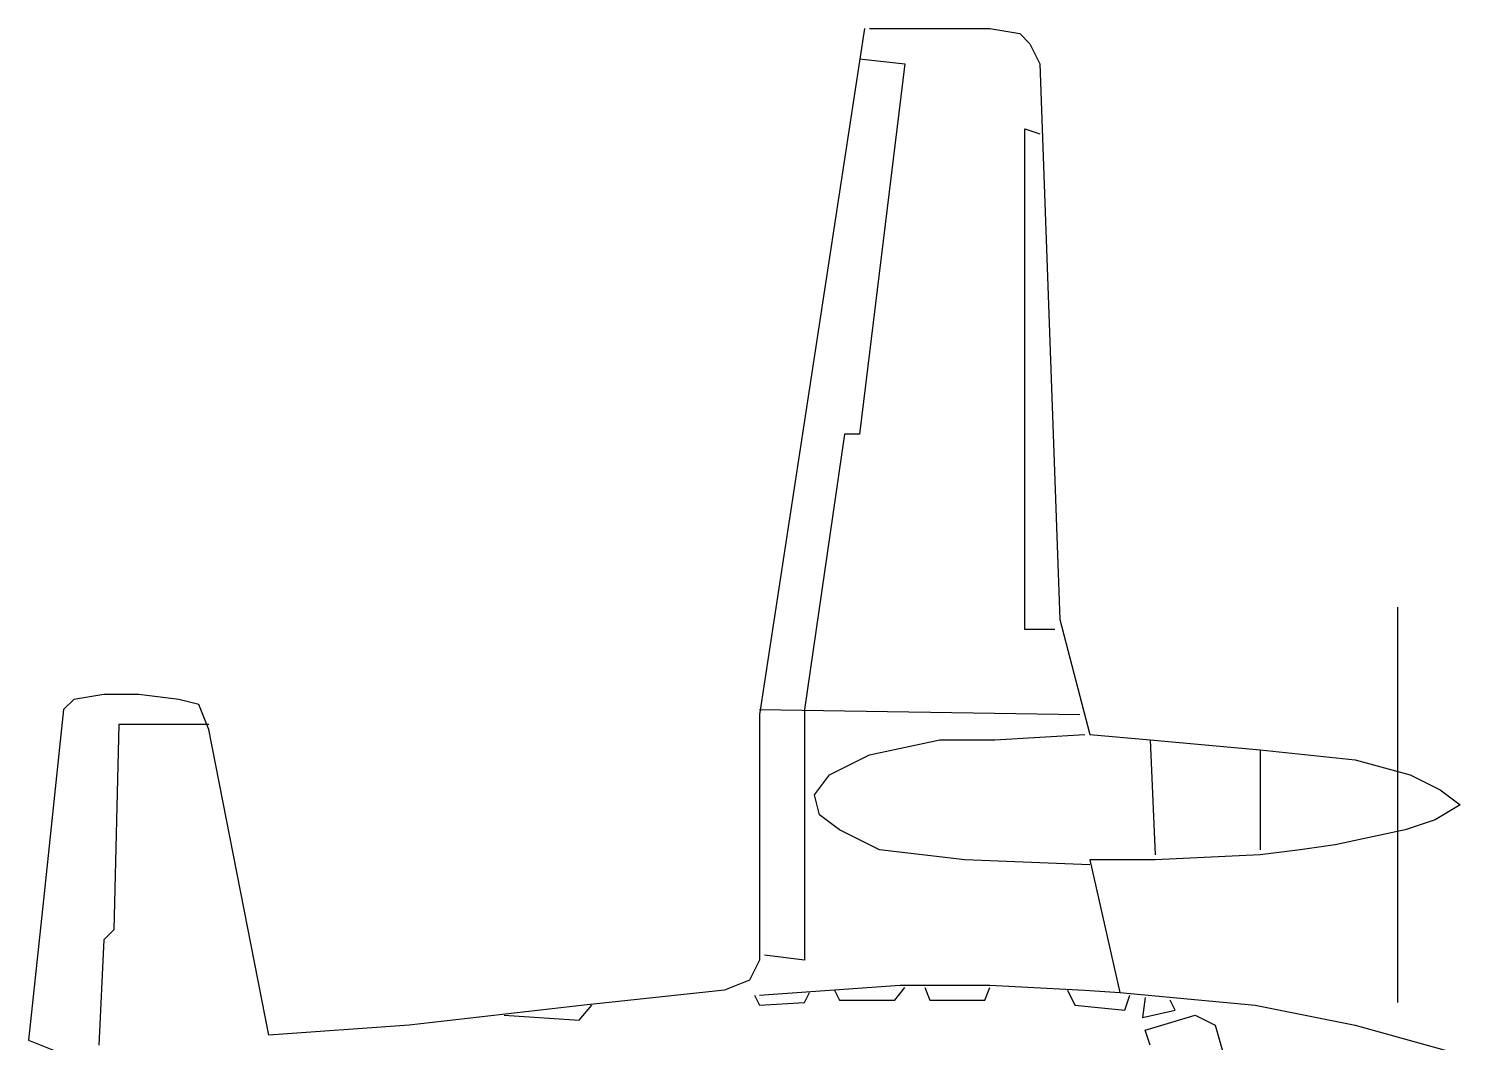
# Model space of a CAD drawing. Extents: x -2207 to 28703, y -11940 to 7083.
# Drawn here: x -1242 to 7122, y -1694 to 4227 of the extents above; entities that cross this region are included whole.
import ezdxf

# ---------------------------------------------------------------- set-up
doc = ezdxf.new("R2010")
doc.units = 0
doc.header["$MEASUREMENT"] = 0
doc.layers.add('2D', color=7, linetype='CONTINUOUS')
doc.layers.add('INSERT', color=7, linetype='CONTINUOUS')

# ---------------------------------------------------------------- blocks, each defined once
blk = doc.blocks.new('C-2PLA07')
at = {"layer": '2D', "color": 0, "linetype": 'BYBLOCK'}
for p, q in [((140, 8457), (-679, 3115)), ((179, 8457), (1115, 8457)), ((1115, 8457), (1349, 8418)), ((1349, 8418), (1427, 8340)), ((1427, 8340), (1505, 8184)), ((101, 8223), (452, 8184)), ((452, 8184), (101, 5299)), ((1505, 8184), (1661, 3856)), ((1388, 3778), (1388, 7677)), ((1388, 7677), (1505, 7638)), ((-16, 5299), (-328, 3154)), ((101, 5299), (-16, 5299)), ((4293, 873), (4293, 3953)), ((1661, 3856), (1895, 2959)), ((1622, 3778), (1388, 3778)), ((-5787, 3271), (-6021, 3232)), ((-5514, 3271), (-5787, 3271)), ((-5202, 3232), (-5514, 3271)), ((-6099, 3154), (-6255, 1672)), ((-6021, 3232), (-6099, 3154)), ((-5046, 3193), (-5202, 3232)), ((-4968, 2998), (-5046, 3193)), ((-679, 3154), (1817, 3115)), ((-328, 3154), (-328, 1204)), ((-5670, 3037), (-5709, 1438)), ((-4968, 3037), (-5670, 3037)), ((-679, 3115), (-679, 1204)), ((-4500, 619), (-4968, 2998)), ((179, 2803), (725, 2920)), ((725, 2920), (1154, 2920)), ((1154, 2920), (1856, 2959)), ((1895, 2959), (2363, 2920)), ((2363, 2920), (2402, 2023)), ((2363, 2920), (3221, 2842)), ((-133, 2647), (179, 2803)), ((3221, 2842), (3221, 2062)), ((3221, 2842), (3961, 2764)), ((3961, 2764), (4390, 2647)), ((-250, 2491), (-133, 2647)), ((4390, 2647), (4624, 2530)), ((-211, 2335), (-250, 2491)), ((4624, 2530), (4780, 2413)), ((4780, 2413), (4585, 2296)), ((-55, 2218), (-211, 2335)), ((4585, 2296), (4351, 2218)), ((257, 2062), (-55, 2218)), ((4351, 2218), (3805, 2101)), ((920, 1984), (257, 2062)), ((3221, 2023), (2402, 1984)), ((3533, 2062), (3221, 2023)), ((3805, 2101), (3533, 2062)), ((1895, 1945), (920, 1984)), ((1895, 1984), (2129, 951)), ((2402, 1984), (1895, 1984)), ((-6255, 1672), (-6372, 580)), ((-5787, 1360), (-5826, 541)), ((-5709, 1438), (-5787, 1360)), ((-328, 1204), (-640, 1243)), ((-679, 1204), (-757, 1048)), ((-757, 1048), (-952, 970)), ((-679, 931), (413, 1009)), ((413, 1009), (1115, 1009)), ((1115, 1009), (1856, 970)), ((-952, 970), (-2044, 853)), ((-718, 931), (-679, 853)), ((-328, 873), (-289, 951)), ((-94, 970), (-55, 892)), ((-55, 892), (374, 892)), ((374, 892), (452, 990)), ((608, 990), (647, 892)), ((647, 892), (1076, 892)), ((1076, 892), (1115, 990)), ((1719, 970), (1778, 853)), ((1856, 970), (2129, 951)), ((2129, 951), (3182, 853)), ((2168, 814), (2207, 931)), ((2324, 912), (2304, 756)), ((2558, 814), (2519, 892)), ((-2044, 853), (-3408, 697)), ((-2083, 736), (-1985, 853)), ((-679, 853), (-328, 873)), ((1778, 853), (2168, 814)), ((2304, 756), (2558, 814)), ((3182, 853), (3961, 697)), ((-3408, 697), (-4500, 619)), ((-2667, 775), (-2083, 736)), ((2324, 658), (2714, 775)), ((2714, 775), (2870, 697)), ((2870, 697), (2948, 424)), ((3961, 697), (4663, 502)), ((-6372, 580), (-6177, 502)), ((2363, 541), (2324, 658))]:
    blk.add_line(p, q, dxfattribs=at)

msp = doc.modelspace()

# ---------------------------------------------------------------- block references
at = {"layer": 'INSERT', "color": 2, "xscale": 0.75, "yscale": 0.75, "zscale": 0.75}
msp.add_blockref('C-2PLA07', (3536.6, -2116.3), dxfattribs=at)

doc.saveas('drawing.dxf')
